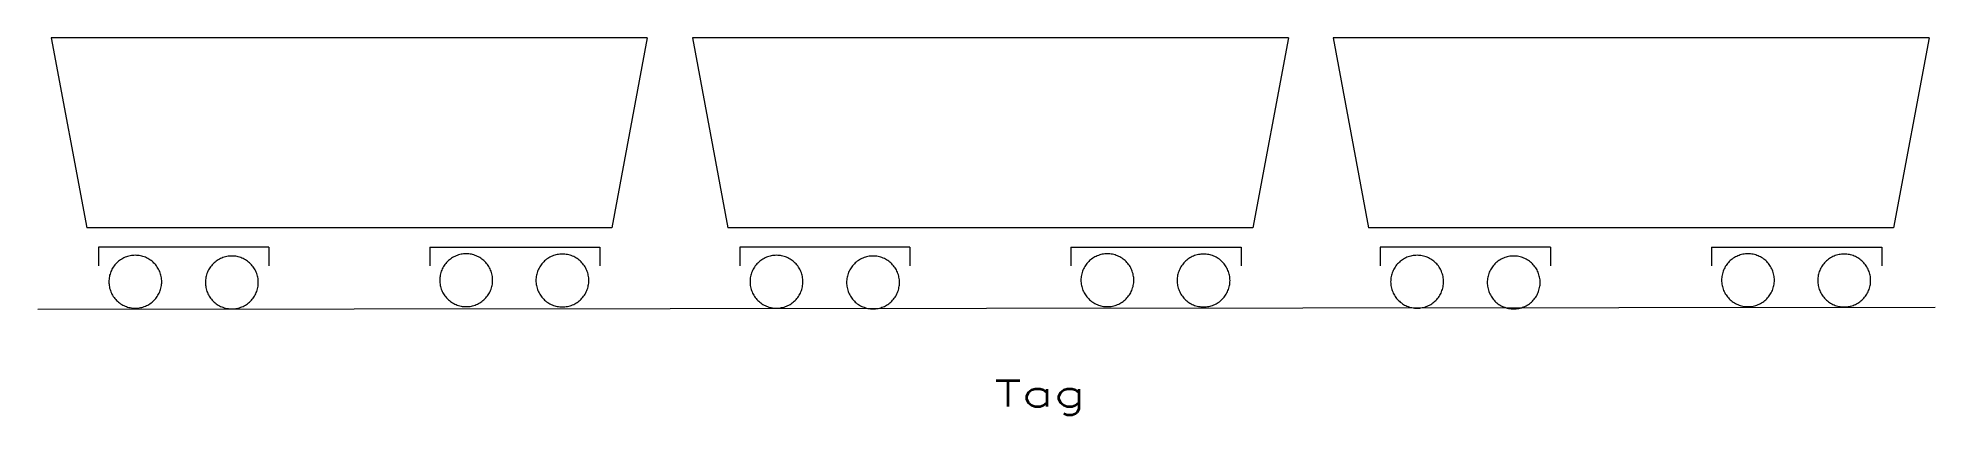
# Model space of a CAD drawing. Header units: inches. Extents: x -37.4 to 36.6, y -11.3 to 3.4.
import ezdxf
from ezdxf.enums import TextEntityAlignment as Align

# ---------------------------------------------------------------- set-up
doc = ezdxf.new("R2010")
doc.units = ezdxf.units.IN
doc.header["$MEASUREMENT"] = 0
doc.layers.get('0').update_dxf_attribs({"lineweight": 0})
doc.layers.add('LEVEL_1', color=7, linetype='Continuous', lineweight=0)
doc.styles.add('STANDARD1', font='TXT.SHX')

msp = doc.modelspace()

# ---------------------------------------------------------------- linework, layer by layer
at = {"layer": 'LEVEL_1', "color": 5, "linetype": 'Continuous', "true_color": 0x0000ff}
for p, q in [((-36.876, 3.417), (-35.494, -3.996)), ((-13.638, 3.417), (-36.876, 3.417)), ((-13.638, 3.417), (-15.02, -3.996)), ((-11.876, 3.417), (-10.494, -3.996)), ((11.362, 3.417), (-11.876, 3.417)), ((11.362, 3.417), (9.98, -3.996)), ((13.101, 3.417), (14.484, -3.996)), ((36.341, 3.417), (13.101, 3.417)), ((36.341, 3.417), (34.958, -3.996)), ((-15.02, -3.996), (-35.494, -3.996)), ((9.98, -3.996), (-10.494, -3.996)), ((34.958, -3.996), (14.484, -3.996)), ((-35.033, -4.745), (-35.033, -5.474)), ((-28.395, -4.745), (-35.033, -4.745)), ((-28.395, -4.745), (-28.395, -5.474)), ((-22.119, -4.745), (-22.119, -5.474)), ((-22.119, -4.745), (-15.481, -4.745)), ((-15.481, -4.745), (-15.481, -5.474)), ((-10.033, -4.745), (-10.033, -5.474)), ((-3.395, -4.745), (-10.033, -4.745)), ((-3.395, -4.745), (-3.395, -5.474)), ((2.881, -4.745), (2.881, -5.474)), ((2.881, -4.745), (9.519, -4.745)), ((9.519, -4.745), (9.519, -5.474)), ((14.945, -4.745), (14.945, -5.474)), ((21.583, -4.745), (14.945, -4.745)), ((21.583, -4.745), (21.583, -5.474)), ((27.86, -4.745), (27.86, -5.474)), ((27.86, -4.745), (34.497, -4.745)), ((34.497, -4.745), (34.497, -5.474))]:
    msp.add_line(p, q, dxfattribs=at)
at = {"layer": 'LEVEL_1', "color": 3, "linetype": 'Continuous', "true_color": 0x00ff00}
msp.add_line((36.574, -7.104), (-37.395, -7.172), dxfattribs=at)
at = {"layer": 'LEVEL_1', "color": 5, "linetype": 'Continuous', "true_color": 0x0000ff}
for points in [[(-32.568, -6.093, 0), (-32.57, -6.042, 0), (-32.573, -5.992, 0), (-32.58, -5.941, 0), (-32.588, -5.892, 0), (-32.6, -5.842, 0), (-32.613, -5.793, 0), (-32.629, -5.745, 0), (-32.647, -5.698, 0), (-32.668, -5.653, 0), (-32.69, -5.607, 0), (-32.715, -5.563, 0), (-32.742, -5.521, 0), (-32.772, -5.479, 0), (-32.803, -5.439, 0), (-32.836, -5.401, 0), (-32.871, -5.364, 0), (-32.907, -5.329, 0), (-32.945, -5.297, 0), (-32.985, -5.265, 0), (-33.027, -5.236, 0), (-33.069, -5.209, 0), (-33.113, -5.184, 0), (-33.159, -5.161, 0), (-33.204, -5.141, 0), (-33.252, -5.122, 0), (-33.3, -5.107, 0), (-33.348, -5.093, 0), (-33.398, -5.082, 0), (-33.448, -5.073, 0), (-33.498, -5.067, 0), (-33.548, -5.064, 0), (-33.599, -5.062, 0), (-33.65, -5.064, 0), (-33.7, -5.067, 0), (-33.75, -5.073, 0), (-33.8, -5.082, 0), (-33.849, -5.093, 0), (-33.898, -5.107, 0), (-33.946, -5.122, 0), (-33.993, -5.141, 0), (-34.04, -5.161, 0), (-34.085, -5.184, 0), (-34.129, -5.209, 0), (-34.172, -5.236, 0), (-34.213, -5.265, 0), (-34.253, -5.297, 0), (-34.292, -5.329, 0), (-34.328, -5.364, 0), (-34.363, -5.401, 0), (-34.396, -5.439, 0), (-34.427, -5.479, 0), (-34.456, -5.521, 0), (-34.483, -5.563, 0), (-34.508, -5.607, 0), (-34.531, -5.653, 0), (-34.552, -5.698, 0), (-34.569, -5.745, 0), (-34.585, -5.793, 0), (-34.599, -5.842, 0), (-34.61, -5.892, 0), (-34.619, -5.941, 0), (-34.624, -5.992, 0), (-34.628, -6.042, 0), (-34.63, -6.093, 0), (-34.628, -6.143, 0), (-34.624, -6.194, 0), (-34.619, -6.244, 0), (-34.61, -6.294, 0), (-34.599, -6.343, 0), (-34.585, -6.392, 0), (-34.569, -6.44, 0), (-34.552, -6.487, 0), (-34.531, -6.533, 0), (-34.508, -6.579, 0), (-34.483, -6.623, 0), (-34.456, -6.665, 0), (-34.427, -6.707, 0), (-34.396, -6.746, 0), (-34.363, -6.785, 0), (-34.328, -6.821, 0), (-34.292, -6.857, 0), (-34.253, -6.889, 0), (-34.213, -6.921, 0), (-34.172, -6.949, 0), (-34.129, -6.977, 0), (-34.085, -7.001, 0), (-34.04, -7.025, 0), (-33.993, -7.045, 0), (-33.946, -7.063, 0), (-33.898, -7.079, 0), (-33.849, -7.093, 0), (-33.8, -7.104, 0), (-33.75, -7.112, 0), (-33.7, -7.118, 0), (-33.65, -7.122, 0), (-33.599, -7.123, 0), (-33.548, -7.122, 0), (-33.498, -7.118, 0), (-33.448, -7.112, 0), (-33.398, -7.104, 0), (-33.348, -7.093, 0), (-33.3, -7.079, 0), (-33.252, -7.063, 0), (-33.204, -7.045, 0), (-33.159, -7.025, 0), (-33.113, -7.001, 0), (-33.069, -6.977, 0), (-33.027, -6.949, 0), (-32.985, -6.921, 0), (-32.945, -6.889, 0), (-32.907, -6.857, 0), (-32.871, -6.821, 0), (-32.836, -6.785, 0), (-32.803, -6.746, 0), (-32.772, -6.707, 0), (-32.742, -6.665, 0), (-32.715, -6.623, 0), (-32.69, -6.579, 0), (-32.668, -6.533, 0), (-32.647, -6.487, 0), (-32.629, -6.44, 0), (-32.613, -6.392, 0), (-32.6, -6.343, 0), (-32.588, -6.294, 0), (-32.58, -6.244, 0), (-32.573, -6.194, 0), (-32.57, -6.143, 0), (-32.568, -6.093, 0)], [(-30.864, -6.121, 0), (-30.863, -6.171, 0), (-30.859, -6.221, 0), (-30.852, -6.272, 0), (-30.844, -6.321, 0), (-30.833, -6.371, 0), (-30.82, -6.42, 0), (-30.804, -6.468, 0), (-30.785, -6.515, 0), (-30.765, -6.561, 0), (-30.742, -6.606, 0), (-30.717, -6.65, 0), (-30.69, -6.693, 0), (-30.661, -6.734, 0), (-30.63, -6.774, 0), (-30.597, -6.813, 0), (-30.562, -6.849, 0), (-30.525, -6.885, 0), (-30.487, -6.917, 0), (-30.448, -6.949, 0), (-30.406, -6.977, 0), (-30.363, -7.005, 0), (-30.319, -7.029, 0), (-30.274, -7.053, 0), (-30.228, -7.073, 0), (-30.18, -7.091, 0), (-30.132, -7.107, 0), (-30.084, -7.121, 0), (-30.034, -7.131, 0), (-29.984, -7.14, 0), (-29.934, -7.146, 0), (-29.884, -7.15, 0), (-29.833, -7.151, 0), (-29.783, -7.15, 0), (-29.732, -7.146, 0), (-29.682, -7.14, 0), (-29.632, -7.131, 0), (-29.583, -7.121, 0), (-29.534, -7.107, 0), (-29.486, -7.091, 0), (-29.439, -7.073, 0), (-29.392, -7.053, 0), (-29.348, -7.029, 0), (-29.304, -7.005, 0), (-29.26, -6.977, 0), (-29.22, -6.949, 0), (-29.18, -6.917, 0), (-29.141, -6.885, 0), (-29.104, -6.849, 0), (-29.07, -6.813, 0), (-29.036, -6.774, 0), (-29.005, -6.734, 0), (-28.976, -6.693, 0), (-28.949, -6.65, 0), (-28.924, -6.606, 0), (-28.902, -6.561, 0), (-28.881, -6.515, 0), (-28.863, -6.468, 0), (-28.847, -6.42, 0), (-28.833, -6.371, 0), (-28.823, -6.321, 0), (-28.814, -6.272, 0), (-28.808, -6.221, 0), (-28.804, -6.171, 0), (-28.803, -6.121, 0), (-28.804, -6.07, 0), (-28.808, -6.02, 0), (-28.814, -5.969, 0), (-28.823, -5.92, 0), (-28.833, -5.87, 0), (-28.847, -5.821, 0), (-28.863, -5.773, 0), (-28.881, -5.726, 0), (-28.902, -5.68, 0), (-28.924, -5.635, 0), (-28.949, -5.591, 0), (-28.976, -5.548, 0), (-29.005, -5.507, 0), (-29.036, -5.467, 0), (-29.07, -5.429, 0), (-29.104, -5.392, 0), (-29.141, -5.357, 0), (-29.18, -5.324, 0), (-29.22, -5.293, 0), (-29.26, -5.264, 0), (-29.304, -5.237, 0), (-29.348, -5.212, 0), (-29.392, -5.189, 0), (-29.439, -5.169, 0), (-29.486, -5.15, 0), (-29.534, -5.134, 0), (-29.583, -5.121, 0), (-29.632, -5.11, 0), (-29.682, -5.101, 0), (-29.732, -5.095, 0), (-29.783, -5.092, 0), (-29.833, -5.09, 0), (-29.884, -5.092, 0), (-29.934, -5.095, 0), (-29.984, -5.101, 0), (-30.034, -5.11, 0), (-30.084, -5.121, 0), (-30.132, -5.134, 0), (-30.18, -5.15, 0), (-30.228, -5.169, 0), (-30.274, -5.189, 0), (-30.319, -5.212, 0), (-30.363, -5.237, 0), (-30.406, -5.264, 0), (-30.448, -5.293, 0), (-30.487, -5.324, 0), (-30.525, -5.357, 0), (-30.562, -5.392, 0), (-30.597, -5.429, 0), (-30.63, -5.467, 0), (-30.661, -5.507, 0), (-30.69, -5.548, 0), (-30.717, -5.591, 0), (-30.742, -5.635, 0), (-30.765, -5.68, 0), (-30.785, -5.726, 0), (-30.804, -5.773, 0), (-30.82, -5.821, 0), (-30.833, -5.87, 0), (-30.844, -5.92, 0), (-30.852, -5.969, 0), (-30.859, -6.02, 0), (-30.863, -6.07, 0), (-30.864, -6.121, 0)], [(-19.667, -6.034, 0), (-19.668, -5.984, 0), (-19.672, -5.933, 0), (-19.678, -5.883, 0), (-19.687, -5.833, 0), (-19.698, -5.784, 0), (-19.712, -5.735, 0), (-19.728, -5.687, 0), (-19.745, -5.64, 0), (-19.766, -5.594, 0), (-19.788, -5.549, 0), (-19.814, -5.505, 0), (-19.84, -5.462, 0), (-19.87, -5.421, 0), (-19.901, -5.381, 0), (-19.934, -5.342, 0), (-19.969, -5.305, 0), (-20.005, -5.271, 0), (-20.044, -5.238, 0), (-20.084, -5.207, 0), (-20.125, -5.177, 0), (-20.168, -5.15, 0), (-20.212, -5.125, 0), (-20.257, -5.103, 0), (-20.303, -5.082, 0), (-20.35, -5.065, 0), (-20.399, -5.049, 0), (-20.447, -5.035, 0), (-20.496, -5.024, 0), (-20.546, -5.015, 0), (-20.596, -5.009, 0), (-20.647, -5.005, 0), (-20.697, -5.004, 0), (-20.748, -5.005, 0), (-20.799, -5.009, 0), (-20.849, -5.015, 0), (-20.899, -5.024, 0), (-20.948, -5.035, 0), (-20.996, -5.049, 0), (-21.044, -5.065, 0), (-21.092, -5.082, 0), (-21.138, -5.103, 0), (-21.184, -5.125, 0), (-21.228, -5.15, 0), (-21.27, -5.177, 0), (-21.312, -5.207, 0), (-21.352, -5.238, 0), (-21.39, -5.271, 0), (-21.426, -5.305, 0), (-21.461, -5.342, 0), (-21.494, -5.381, 0), (-21.525, -5.421, 0), (-21.555, -5.462, 0), (-21.581, -5.505, 0), (-21.607, -5.549, 0), (-21.629, -5.594, 0), (-21.65, -5.64, 0), (-21.668, -5.687, 0), (-21.684, -5.735, 0), (-21.697, -5.784, 0), (-21.708, -5.833, 0), (-21.717, -5.883, 0), (-21.724, -5.933, 0), (-21.727, -5.984, 0), (-21.728, -6.034, 0), (-21.727, -6.085, 0), (-21.724, -6.136, 0), (-21.717, -6.185, 0), (-21.708, -6.236, 0), (-21.697, -6.285, 0), (-21.684, -6.333, 0), (-21.668, -6.381, 0), (-21.65, -6.429, 0), (-21.629, -6.475, 0), (-21.607, -6.521, 0), (-21.581, -6.565, 0), (-21.555, -6.607, 0), (-21.525, -6.649, 0), (-21.494, -6.688, 0), (-21.461, -6.726, 0), (-21.426, -6.763, 0), (-21.39, -6.798, 0), (-21.352, -6.831, 0), (-21.312, -6.862, 0), (-21.27, -6.891, 0), (-21.228, -6.918, 0), (-21.184, -6.943, 0), (-21.138, -6.966, 0), (-21.092, -6.986, 0), (-21.044, -7.005, 0), (-20.996, -7.021, 0), (-20.948, -7.034, 0), (-20.899, -7.045, 0), (-20.849, -7.053, 0), (-20.799, -7.06, 0), (-20.748, -7.064, 0), (-20.697, -7.065, 0), (-20.647, -7.064, 0), (-20.596, -7.06, 0), (-20.546, -7.053, 0), (-20.496, -7.045, 0), (-20.447, -7.034, 0), (-20.399, -7.021, 0), (-20.35, -7.005, 0), (-20.303, -6.986, 0), (-20.257, -6.966, 0), (-20.212, -6.943, 0), (-20.168, -6.918, 0), (-20.125, -6.891, 0), (-20.084, -6.862, 0), (-20.044, -6.831, 0), (-20.005, -6.798, 0), (-19.969, -6.763, 0), (-19.934, -6.726, 0), (-19.901, -6.688, 0), (-19.87, -6.649, 0), (-19.84, -6.607, 0), (-19.814, -6.565, 0), (-19.788, -6.521, 0), (-19.766, -6.475, 0), (-19.745, -6.429, 0), (-19.728, -6.381, 0), (-19.712, -6.333, 0), (-19.698, -6.285, 0), (-19.687, -6.236, 0), (-19.678, -6.185, 0), (-19.672, -6.136, 0), (-19.668, -6.085, 0), (-19.667, -6.034, 0)], [(-17.977, -6.044, 0), (-17.976, -6.094, 0), (-17.972, -6.145, 0), (-17.966, -6.195, 0), (-17.957, -6.245, 0), (-17.946, -6.294, 0), (-17.932, -6.343, 0), (-17.917, -6.391, 0), (-17.899, -6.438, 0), (-17.878, -6.485, 0), (-17.856, -6.529, 0), (-17.831, -6.574, 0), (-17.804, -6.617, 0), (-17.774, -6.658, 0), (-17.743, -6.697, 0), (-17.71, -6.736, 0), (-17.676, -6.773, 0), (-17.639, -6.808, 0), (-17.6, -6.841, 0), (-17.56, -6.872, 0), (-17.519, -6.901, 0), (-17.476, -6.928, 0), (-17.432, -6.953, 0), (-17.387, -6.976, 0), (-17.341, -6.996, 0), (-17.294, -7.014, 0), (-17.246, -7.03, 0), (-17.197, -7.044, 0), (-17.148, -7.055, 0), (-17.098, -7.063, 0), (-17.048, -7.069, 0), (-16.997, -7.073, 0), (-16.947, -7.074, 0), (-16.896, -7.073, 0), (-16.845, -7.069, 0), (-16.796, -7.063, 0), (-16.745, -7.055, 0), (-16.696, -7.044, 0), (-16.648, -7.03, 0), (-16.6, -7.014, 0), (-16.552, -6.996, 0), (-16.506, -6.976, 0), (-16.46, -6.953, 0), (-16.416, -6.928, 0), (-16.374, -6.901, 0), (-16.332, -6.872, 0), (-16.292, -6.841, 0), (-16.255, -6.808, 0), (-16.218, -6.773, 0), (-16.183, -6.736, 0), (-16.15, -6.697, 0), (-16.119, -6.658, 0), (-16.09, -6.617, 0), (-16.063, -6.574, 0), (-16.038, -6.529, 0), (-16.015, -6.485, 0), (-15.994, -6.438, 0), (-15.976, -6.391, 0), (-15.96, -6.343, 0), (-15.947, -6.294, 0), (-15.936, -6.245, 0), (-15.927, -6.195, 0), (-15.921, -6.145, 0), (-15.917, -6.094, 0), (-15.916, -6.044, 0), (-15.917, -5.993, 0), (-15.921, -5.943, 0), (-15.927, -5.893, 0), (-15.936, -5.843, 0), (-15.947, -5.793, 0), (-15.96, -5.745, 0), (-15.976, -5.697, 0), (-15.994, -5.649, 0), (-16.015, -5.604, 0), (-16.038, -5.558, 0), (-16.063, -5.514, 0), (-16.09, -5.472, 0), (-16.119, -5.43, 0), (-16.15, -5.39, 0), (-16.183, -5.352, 0), (-16.218, -5.315, 0), (-16.255, -5.281, 0), (-16.292, -5.248, 0), (-16.332, -5.217, 0), (-16.374, -5.187, 0), (-16.416, -5.16, 0), (-16.46, -5.135, 0), (-16.506, -5.113, 0), (-16.552, -5.092, 0), (-16.6, -5.073, 0), (-16.648, -5.058, 0), (-16.696, -5.045, 0), (-16.745, -5.033, 0), (-16.796, -5.025, 0), (-16.845, -5.018, 0), (-16.896, -5.015, 0), (-16.947, -5.013, 0), (-16.997, -5.015, 0), (-17.048, -5.018, 0), (-17.098, -5.025, 0), (-17.148, -5.033, 0), (-17.197, -5.045, 0), (-17.246, -5.058, 0), (-17.294, -5.073, 0), (-17.341, -5.092, 0), (-17.387, -5.113, 0), (-17.432, -5.135, 0), (-17.476, -5.16, 0), (-17.519, -5.187, 0), (-17.56, -5.217, 0), (-17.6, -5.248, 0), (-17.639, -5.281, 0), (-17.676, -5.315, 0), (-17.71, -5.352, 0), (-17.743, -5.39, 0), (-17.774, -5.43, 0), (-17.804, -5.472, 0), (-17.831, -5.514, 0), (-17.856, -5.558, 0), (-17.878, -5.604, 0), (-17.899, -5.649, 0), (-17.917, -5.697, 0), (-17.932, -5.745, 0), (-17.946, -5.793, 0), (-17.957, -5.843, 0), (-17.966, -5.893, 0), (-17.972, -5.943, 0), (-17.976, -5.993, 0), (-17.977, -6.044, 0)], [(-7.568, -6.093, 0), (-7.57, -6.042, 0), (-7.573, -5.992, 0), (-7.58, -5.941, 0), (-7.588, -5.892, 0), (-7.6, -5.842, 0), (-7.613, -5.793, 0), (-7.629, -5.745, 0), (-7.647, -5.698, 0), (-7.668, -5.653, 0), (-7.69, -5.607, 0), (-7.716, -5.563, 0), (-7.742, -5.521, 0), (-7.772, -5.479, 0), (-7.803, -5.439, 0), (-7.836, -5.401, 0), (-7.871, -5.364, 0), (-7.907, -5.329, 0), (-7.945, -5.297, 0), (-7.985, -5.265, 0), (-8.027, -5.236, 0), (-8.069, -5.209, 0), (-8.113, -5.184, 0), (-8.159, -5.161, 0), (-8.205, -5.141, 0), (-8.252, -5.122, 0), (-8.3, -5.107, 0), (-8.348, -5.093, 0), (-8.398, -5.082, 0), (-8.448, -5.073, 0), (-8.498, -5.067, 0), (-8.548, -5.064, 0), (-8.599, -5.062, 0), (-8.65, -5.064, 0), (-8.7, -5.067, 0), (-8.751, -5.073, 0), (-8.8, -5.082, 0), (-8.85, -5.093, 0), (-8.898, -5.107, 0), (-8.946, -5.122, 0), (-8.993, -5.141, 0), (-9.04, -5.161, 0), (-9.085, -5.184, 0), (-9.129, -5.209, 0), (-9.172, -5.236, 0), (-9.213, -5.265, 0), (-9.253, -5.297, 0), (-9.292, -5.329, 0), (-9.328, -5.364, 0), (-9.363, -5.401, 0), (-9.396, -5.439, 0), (-9.427, -5.479, 0), (-9.456, -5.521, 0), (-9.483, -5.563, 0), (-9.508, -5.607, 0), (-9.531, -5.653, 0), (-9.552, -5.698, 0), (-9.569, -5.745, 0), (-9.585, -5.793, 0), (-9.599, -5.842, 0), (-9.61, -5.892, 0), (-9.619, -5.941, 0), (-9.625, -5.992, 0), (-9.628, -6.042, 0), (-9.63, -6.093, 0), (-9.628, -6.143, 0), (-9.625, -6.194, 0), (-9.619, -6.244, 0), (-9.61, -6.294, 0), (-9.599, -6.343, 0), (-9.585, -6.392, 0), (-9.569, -6.44, 0), (-9.552, -6.487, 0), (-9.531, -6.533, 0), (-9.508, -6.579, 0), (-9.483, -6.623, 0), (-9.456, -6.665, 0), (-9.427, -6.707, 0), (-9.396, -6.746, 0), (-9.363, -6.785, 0), (-9.328, -6.821, 0), (-9.292, -6.857, 0), (-9.253, -6.889, 0), (-9.213, -6.921, 0), (-9.172, -6.949, 0), (-9.129, -6.977, 0), (-9.085, -7.001, 0), (-9.04, -7.025, 0), (-8.993, -7.045, 0), (-8.946, -7.063, 0), (-8.898, -7.079, 0), (-8.85, -7.093, 0), (-8.8, -7.104, 0), (-8.751, -7.112, 0), (-8.7, -7.118, 0), (-8.65, -7.122, 0), (-8.599, -7.123, 0), (-8.548, -7.122, 0), (-8.498, -7.118, 0), (-8.448, -7.112, 0), (-8.398, -7.104, 0), (-8.348, -7.093, 0), (-8.3, -7.079, 0), (-8.252, -7.063, 0), (-8.205, -7.045, 0), (-8.159, -7.025, 0), (-8.113, -7.001, 0), (-8.069, -6.977, 0), (-8.027, -6.949, 0), (-7.985, -6.921, 0), (-7.945, -6.889, 0), (-7.907, -6.857, 0), (-7.871, -6.821, 0), (-7.836, -6.785, 0), (-7.803, -6.746, 0), (-7.772, -6.707, 0), (-7.742, -6.665, 0), (-7.716, -6.623, 0), (-7.69, -6.579, 0), (-7.668, -6.533, 0), (-7.647, -6.487, 0), (-7.629, -6.44, 0), (-7.613, -6.392, 0), (-7.6, -6.343, 0), (-7.588, -6.294, 0), (-7.58, -6.244, 0), (-7.573, -6.194, 0), (-7.57, -6.143, 0), (-7.568, -6.093, 0)], [(-5.864, -6.121, 0), (-5.863, -6.171, 0), (-5.859, -6.221, 0), (-5.852, -6.272, 0), (-5.844, -6.321, 0), (-5.833, -6.371, 0), (-5.82, -6.42, 0), (-5.804, -6.468, 0), (-5.785, -6.515, 0), (-5.765, -6.561, 0), (-5.742, -6.606, 0), (-5.717, -6.65, 0), (-5.69, -6.693, 0), (-5.661, -6.734, 0), (-5.63, -6.774, 0), (-5.597, -6.813, 0), (-5.562, -6.849, 0), (-5.525, -6.885, 0), (-5.487, -6.917, 0), (-5.448, -6.949, 0), (-5.406, -6.977, 0), (-5.363, -7.005, 0), (-5.319, -7.029, 0), (-5.274, -7.053, 0), (-5.228, -7.073, 0), (-5.18, -7.091, 0), (-5.132, -7.107, 0), (-5.084, -7.121, 0), (-5.034, -7.131, 0), (-4.984, -7.14, 0), (-4.934, -7.146, 0), (-4.884, -7.15, 0), (-4.833, -7.151, 0), (-4.783, -7.15, 0), (-4.732, -7.146, 0), (-4.682, -7.14, 0), (-4.632, -7.131, 0), (-4.583, -7.121, 0), (-4.534, -7.107, 0), (-4.486, -7.091, 0), (-4.439, -7.073, 0), (-4.392, -7.053, 0), (-4.348, -7.029, 0), (-4.304, -7.005, 0), (-4.26, -6.977, 0), (-4.22, -6.949, 0), (-4.18, -6.917, 0), (-4.141, -6.885, 0), (-4.104, -6.849, 0), (-4.07, -6.813, 0), (-4.036, -6.774, 0), (-4.005, -6.734, 0), (-3.976, -6.693, 0), (-3.949, -6.65, 0), (-3.924, -6.606, 0), (-3.902, -6.561, 0), (-3.881, -6.515, 0), (-3.863, -6.468, 0), (-3.847, -6.42, 0), (-3.834, -6.371, 0), (-3.823, -6.321, 0), (-3.814, -6.272, 0), (-3.808, -6.221, 0), (-3.804, -6.171, 0), (-3.803, -6.121, 0), (-3.804, -6.07, 0), (-3.808, -6.02, 0), (-3.814, -5.969, 0), (-3.823, -5.92, 0), (-3.834, -5.87, 0), (-3.847, -5.821, 0), (-3.863, -5.773, 0), (-3.881, -5.726, 0), (-3.902, -5.68, 0), (-3.924, -5.635, 0), (-3.949, -5.591, 0), (-3.976, -5.548, 0), (-4.005, -5.507, 0), (-4.036, -5.467, 0), (-4.07, -5.429, 0), (-4.104, -5.392, 0), (-4.141, -5.357, 0), (-4.18, -5.324, 0), (-4.22, -5.293, 0), (-4.26, -5.264, 0), (-4.304, -5.237, 0), (-4.348, -5.212, 0), (-4.392, -5.189, 0), (-4.439, -5.169, 0), (-4.486, -5.15, 0), (-4.534, -5.134, 0), (-4.583, -5.121, 0), (-4.632, -5.11, 0), (-4.682, -5.101, 0), (-4.732, -5.095, 0), (-4.783, -5.092, 0), (-4.833, -5.09, 0), (-4.884, -5.092, 0), (-4.934, -5.095, 0), (-4.984, -5.101, 0), (-5.034, -5.11, 0), (-5.084, -5.121, 0), (-5.132, -5.134, 0), (-5.18, -5.15, 0), (-5.228, -5.169, 0), (-5.274, -5.189, 0), (-5.319, -5.212, 0), (-5.363, -5.237, 0), (-5.406, -5.264, 0), (-5.448, -5.293, 0), (-5.487, -5.324, 0), (-5.525, -5.357, 0), (-5.562, -5.392, 0), (-5.597, -5.429, 0), (-5.63, -5.467, 0), (-5.661, -5.507, 0), (-5.69, -5.548, 0), (-5.717, -5.591, 0), (-5.742, -5.635, 0), (-5.765, -5.68, 0), (-5.785, -5.726, 0), (-5.804, -5.773, 0), (-5.82, -5.821, 0), (-5.833, -5.87, 0), (-5.844, -5.92, 0), (-5.852, -5.969, 0), (-5.859, -6.02, 0), (-5.863, -6.07, 0), (-5.864, -6.121, 0)], [(5.333, -6.034, 0), (5.332, -5.984, 0), (5.328, -5.933, 0), (5.322, -5.883, 0), (5.313, -5.833, 0), (5.302, -5.784, 0), (5.288, -5.735, 0), (5.272, -5.687, 0), (5.255, -5.64, 0), (5.234, -5.594, 0), (5.212, -5.549, 0), (5.186, -5.505, 0), (5.16, -5.462, 0), (5.13, -5.421, 0), (5.099, -5.381, 0), (5.066, -5.342, 0), (5.031, -5.305, 0), (4.995, -5.271, 0), (4.956, -5.238, 0), (4.916, -5.207, 0), (4.875, -5.177, 0), (4.832, -5.15, 0), (4.788, -5.125, 0), (4.743, -5.103, 0), (4.696, -5.082, 0), (4.649, -5.065, 0), (4.601, -5.049, 0), (4.553, -5.035, 0), (4.504, -5.024, 0), (4.454, -5.015, 0), (4.404, -5.009, 0), (4.353, -5.005, 0), (4.302, -5.004, 0), (4.252, -5.005, 0), (4.201, -5.009, 0), (4.151, -5.015, 0), (4.101, -5.024, 0), (4.052, -5.035, 0), (4.004, -5.049, 0), (3.955, -5.065, 0), (3.908, -5.082, 0), (3.862, -5.103, 0), (3.816, -5.125, 0), (3.772, -5.15, 0), (3.73, -5.177, 0), (3.688, -5.207, 0), (3.648, -5.238, 0), (3.61, -5.271, 0), (3.574, -5.305, 0), (3.539, -5.342, 0), (3.506, -5.381, 0), (3.475, -5.421, 0), (3.445, -5.462, 0), (3.419, -5.505, 0), (3.393, -5.549, 0), (3.371, -5.594, 0), (3.35, -5.64, 0), (3.332, -5.687, 0), (3.316, -5.735, 0), (3.303, -5.784, 0), (3.292, -5.833, 0), (3.283, -5.883, 0), (3.276, -5.933, 0), (3.273, -5.984, 0), (3.272, -6.034, 0), (3.273, -6.085, 0), (3.276, -6.136, 0), (3.283, -6.185, 0), (3.292, -6.236, 0), (3.303, -6.285, 0), (3.316, -6.333, 0), (3.332, -6.381, 0), (3.35, -6.429, 0), (3.371, -6.475, 0), (3.393, -6.521, 0), (3.419, -6.565, 0), (3.445, -6.607, 0), (3.475, -6.649, 0), (3.506, -6.688, 0), (3.539, -6.726, 0), (3.574, -6.763, 0), (3.61, -6.798, 0), (3.648, -6.831, 0), (3.688, -6.862, 0), (3.73, -6.891, 0), (3.772, -6.918, 0), (3.816, -6.943, 0), (3.862, -6.966, 0), (3.908, -6.986, 0), (3.955, -7.005, 0), (4.004, -7.021, 0), (4.052, -7.034, 0), (4.101, -7.045, 0), (4.151, -7.053, 0), (4.201, -7.06, 0), (4.252, -7.064, 0), (4.302, -7.065, 0), (4.353, -7.064, 0), (4.404, -7.06, 0), (4.454, -7.053, 0), (4.504, -7.045, 0), (4.553, -7.034, 0), (4.601, -7.021, 0), (4.649, -7.005, 0), (4.696, -6.986, 0), (4.743, -6.966, 0), (4.788, -6.943, 0), (4.832, -6.918, 0), (4.875, -6.891, 0), (4.916, -6.862, 0), (4.956, -6.831, 0), (4.995, -6.798, 0), (5.031, -6.763, 0), (5.066, -6.726, 0), (5.099, -6.688, 0), (5.13, -6.649, 0), (5.16, -6.607, 0), (5.186, -6.565, 0), (5.212, -6.521, 0), (5.234, -6.475, 0), (5.255, -6.429, 0), (5.272, -6.381, 0), (5.288, -6.333, 0), (5.302, -6.285, 0), (5.313, -6.236, 0), (5.322, -6.185, 0), (5.328, -6.136, 0), (5.332, -6.085, 0), (5.333, -6.034, 0)], [(7.023, -6.044, 0), (7.024, -6.094, 0), (7.028, -6.145, 0), (7.034, -6.195, 0), (7.043, -6.245, 0), (7.054, -6.294, 0), (7.068, -6.343, 0), (7.083, -6.391, 0), (7.101, -6.438, 0), (7.122, -6.485, 0), (7.144, -6.529, 0), (7.169, -6.574, 0), (7.196, -6.617, 0), (7.226, -6.658, 0), (7.256, -6.697, 0), (7.29, -6.736, 0), (7.324, -6.773, 0), (7.361, -6.808, 0), (7.4, -6.841, 0), (7.44, -6.872, 0), (7.481, -6.901, 0), (7.524, -6.928, 0), (7.568, -6.953, 0), (7.613, -6.976, 0), (7.659, -6.996, 0), (7.706, -7.014, 0), (7.754, -7.03, 0), (7.803, -7.044, 0), (7.852, -7.055, 0), (7.902, -7.063, 0), (7.952, -7.069, 0), (8.003, -7.073, 0), (8.053, -7.074, 0), (8.104, -7.073, 0), (8.155, -7.069, 0), (8.204, -7.063, 0), (8.255, -7.055, 0), (8.304, -7.044, 0), (8.352, -7.03, 0), (8.4, -7.014, 0), (8.448, -6.996, 0), (8.494, -6.976, 0), (8.54, -6.953, 0), (8.584, -6.928, 0), (8.626, -6.901, 0), (8.668, -6.872, 0), (8.708, -6.841, 0), (8.745, -6.808, 0), (8.782, -6.773, 0), (8.817, -6.736, 0), (8.85, -6.697, 0), (8.881, -6.658, 0), (8.91, -6.617, 0), (8.937, -6.574, 0), (8.962, -6.529, 0), (8.985, -6.485, 0), (9.005, -6.438, 0), (9.024, -6.391, 0), (9.04, -6.343, 0), (9.053, -6.294, 0), (9.064, -6.245, 0), (9.073, -6.195, 0), (9.079, -6.145, 0), (9.083, -6.094, 0), (9.084, -6.044, 0), (9.083, -5.993, 0), (9.079, -5.943, 0), (9.073, -5.893, 0), (9.064, -5.843, 0), (9.053, -5.793, 0), (9.04, -5.745, 0), (9.024, -5.697, 0), (9.005, -5.649, 0), (8.985, -5.604, 0), (8.962, -5.558, 0), (8.937, -5.514, 0), (8.91, -5.472, 0), (8.881, -5.43, 0), (8.85, -5.39, 0), (8.817, -5.352, 0), (8.782, -5.315, 0), (8.745, -5.281, 0), (8.708, -5.248, 0), (8.668, -5.217, 0), (8.626, -5.187, 0), (8.584, -5.16, 0), (8.54, -5.135, 0), (8.494, -5.113, 0), (8.448, -5.092, 0), (8.4, -5.073, 0), (8.352, -5.058, 0), (8.304, -5.045, 0), (8.255, -5.033, 0), (8.204, -5.025, 0), (8.155, -5.018, 0), (8.104, -5.015, 0), (8.053, -5.013, 0), (8.003, -5.015, 0), (7.952, -5.018, 0), (7.902, -5.025, 0), (7.852, -5.033, 0), (7.803, -5.045, 0), (7.754, -5.058, 0), (7.706, -5.073, 0), (7.659, -5.092, 0), (7.613, -5.113, 0), (7.568, -5.135, 0), (7.524, -5.16, 0), (7.481, -5.187, 0), (7.44, -5.217, 0), (7.4, -5.248, 0), (7.361, -5.281, 0), (7.324, -5.315, 0), (7.29, -5.352, 0), (7.256, -5.39, 0), (7.226, -5.43, 0), (7.196, -5.472, 0), (7.169, -5.514, 0), (7.144, -5.558, 0), (7.122, -5.604, 0), (7.101, -5.649, 0), (7.083, -5.697, 0), (7.068, -5.745, 0), (7.054, -5.793, 0), (7.043, -5.843, 0), (7.034, -5.893, 0), (7.028, -5.943, 0), (7.024, -5.993, 0), (7.023, -6.044, 0)], [(17.41, -6.093, 0), (17.408, -6.042, 0), (17.404, -5.992, 0), (17.399, -5.941, 0), (17.39, -5.892, 0), (17.379, -5.842, 0), (17.365, -5.793, 0), (17.349, -5.745, 0), (17.331, -5.698, 0), (17.311, -5.653, 0), (17.288, -5.607, 0), (17.263, -5.563, 0), (17.236, -5.521, 0), (17.207, -5.479, 0), (17.176, -5.439, 0), (17.143, -5.401, 0), (17.108, -5.364, 0), (17.071, -5.329, 0), (17.033, -5.297, 0), (16.993, -5.265, 0), (16.952, -5.236, 0), (16.909, -5.209, 0), (16.865, -5.184, 0), (16.82, -5.161, 0), (16.773, -5.141, 0), (16.726, -5.122, 0), (16.678, -5.107, 0), (16.629, -5.093, 0), (16.58, -5.082, 0), (16.53, -5.073, 0), (16.48, -5.067, 0), (16.429, -5.064, 0), (16.379, -5.062, 0), (16.328, -5.064, 0), (16.278, -5.067, 0), (16.228, -5.073, 0), (16.178, -5.082, 0), (16.128, -5.093, 0), (16.08, -5.107, 0), (16.032, -5.122, 0), (15.984, -5.141, 0), (15.938, -5.161, 0), (15.893, -5.184, 0), (15.849, -5.209, 0), (15.807, -5.236, 0), (15.765, -5.265, 0), (15.725, -5.297, 0), (15.687, -5.329, 0), (15.65, -5.364, 0), (15.616, -5.401, 0), (15.582, -5.439, 0), (15.552, -5.479, 0), (15.522, -5.521, 0), (15.495, -5.563, 0), (15.47, -5.607, 0), (15.448, -5.653, 0), (15.427, -5.698, 0), (15.408, -5.745, 0), (15.393, -5.793, 0), (15.38, -5.842, 0), (15.368, -5.892, 0), (15.36, -5.941, 0), (15.353, -5.992, 0), (15.35, -6.042, 0), (15.348, -6.093, 0), (15.35, -6.143, 0), (15.353, -6.194, 0), (15.36, -6.244, 0), (15.368, -6.294, 0), (15.38, -6.343, 0), (15.393, -6.392, 0), (15.408, -6.44, 0), (15.427, -6.487, 0), (15.448, -6.533, 0), (15.47, -6.579, 0), (15.495, -6.623, 0), (15.522, -6.665, 0), (15.552, -6.707, 0), (15.582, -6.746, 0), (15.616, -6.785, 0), (15.65, -6.821, 0), (15.687, -6.857, 0), (15.725, -6.889, 0), (15.765, -6.921, 0), (15.807, -6.949, 0), (15.849, -6.977, 0), (15.893, -7.001, 0), (15.938, -7.025, 0), (15.984, -7.045, 0), (16.032, -7.063, 0), (16.08, -7.079, 0), (16.128, -7.093, 0), (16.178, -7.104, 0), (16.228, -7.112, 0), (16.278, -7.118, 0), (16.328, -7.122, 0), (16.379, -7.123, 0), (16.429, -7.122, 0), (16.48, -7.118, 0), (16.53, -7.112, 0), (16.58, -7.104, 0), (16.629, -7.093, 0), (16.678, -7.079, 0), (16.726, -7.063, 0), (16.773, -7.045, 0), (16.82, -7.025, 0), (16.865, -7.001, 0), (16.909, -6.977, 0), (16.952, -6.949, 0), (16.993, -6.921, 0), (17.033, -6.889, 0), (17.071, -6.857, 0), (17.108, -6.821, 0), (17.143, -6.785, 0), (17.176, -6.746, 0), (17.207, -6.707, 0), (17.236, -6.665, 0), (17.263, -6.623, 0), (17.288, -6.579, 0), (17.311, -6.533, 0), (17.331, -6.487, 0), (17.349, -6.44, 0), (17.365, -6.392, 0), (17.379, -6.343, 0), (17.39, -6.294, 0), (17.399, -6.244, 0), (17.404, -6.194, 0), (17.408, -6.143, 0), (17.41, -6.093, 0)], [(19.114, -6.121, 0), (19.116, -6.171, 0), (19.12, -6.221, 0), (19.125, -6.272, 0), (19.134, -6.321, 0), (19.145, -6.371, 0), (19.159, -6.42, 0), (19.175, -6.468, 0), (19.192, -6.515, 0), (19.213, -6.561, 0), (19.236, -6.606, 0), (19.261, -6.65, 0), (19.288, -6.693, 0), (19.317, -6.734, 0), (19.348, -6.774, 0), (19.381, -6.813, 0), (19.416, -6.849, 0), (19.452, -6.885, 0), (19.491, -6.917, 0), (19.531, -6.949, 0), (19.572, -6.977, 0), (19.615, -7.005, 0), (19.659, -7.029, 0), (19.704, -7.053, 0), (19.751, -7.073, 0), (19.798, -7.091, 0), (19.846, -7.107, 0), (19.895, -7.121, 0), (19.944, -7.131, 0), (19.994, -7.14, 0), (20.044, -7.146, 0), (20.094, -7.15, 0), (20.145, -7.151, 0), (20.196, -7.15, 0), (20.246, -7.146, 0), (20.296, -7.14, 0), (20.346, -7.131, 0), (20.396, -7.121, 0), (20.444, -7.107, 0), (20.492, -7.091, 0), (20.54, -7.073, 0), (20.585, -7.053, 0), (20.631, -7.029, 0), (20.675, -7.005, 0), (20.717, -6.977, 0), (20.759, -6.949, 0), (20.799, -6.917, 0), (20.837, -6.885, 0), (20.874, -6.849, 0), (20.908, -6.813, 0), (20.941, -6.774, 0), (20.972, -6.734, 0), (21.002, -6.693, 0), (21.029, -6.65, 0), (21.054, -6.606, 0), (21.076, -6.561, 0), (21.097, -6.515, 0), (21.116, -6.468, 0), (21.131, -6.42, 0), (21.144, -6.371, 0), (21.156, -6.321, 0), (21.164, -6.272, 0), (21.171, -6.221, 0), (21.174, -6.171, 0), (21.176, -6.121, 0), (21.174, -6.07, 0), (21.171, -6.02, 0), (21.164, -5.969, 0), (21.156, -5.92, 0), (21.144, -5.87, 0), (21.131, -5.821, 0), (21.116, -5.773, 0), (21.097, -5.726, 0), (21.076, -5.68, 0), (21.054, -5.635, 0), (21.029, -5.591, 0), (21.002, -5.548, 0), (20.972, -5.507, 0), (20.941, -5.467, 0), (20.908, -5.429, 0), (20.874, -5.392, 0), (20.837, -5.357, 0), (20.799, -5.324, 0), (20.759, -5.293, 0), (20.717, -5.264, 0), (20.675, -5.237, 0), (20.631, -5.212, 0), (20.585, -5.189, 0), (20.54, -5.169, 0), (20.492, -5.15, 0), (20.444, -5.134, 0), (20.396, -5.121, 0), (20.346, -5.11, 0), (20.296, -5.101, 0), (20.246, -5.095, 0), (20.196, -5.092, 0), (20.145, -5.09, 0), (20.094, -5.092, 0), (20.044, -5.095, 0), (19.994, -5.101, 0), (19.944, -5.11, 0), (19.895, -5.121, 0), (19.846, -5.134, 0), (19.798, -5.15, 0), (19.751, -5.169, 0), (19.704, -5.189, 0), (19.659, -5.212, 0), (19.615, -5.237, 0), (19.572, -5.264, 0), (19.531, -5.293, 0), (19.491, -5.324, 0), (19.452, -5.357, 0), (19.416, -5.392, 0), (19.381, -5.429, 0), (19.348, -5.467, 0), (19.317, -5.507, 0), (19.288, -5.548, 0), (19.261, -5.591, 0), (19.236, -5.635, 0), (19.213, -5.68, 0), (19.192, -5.726, 0), (19.175, -5.773, 0), (19.159, -5.821, 0), (19.145, -5.87, 0), (19.134, -5.92, 0), (19.125, -5.969, 0), (19.12, -6.02, 0), (19.116, -6.07, 0), (19.114, -6.121, 0)], [(30.311, -6.034, 0), (30.31, -5.984, 0), (30.306, -5.933, 0), (30.3, -5.883, 0), (30.292, -5.833, 0), (30.28, -5.784, 0), (30.267, -5.735, 0), (30.251, -5.687, 0), (30.232, -5.64, 0), (30.212, -5.594, 0), (30.189, -5.549, 0), (30.164, -5.505, 0), (30.137, -5.462, 0), (30.108, -5.421, 0), (30.077, -5.381, 0), (30.044, -5.342, 0), (30.009, -5.305, 0), (29.972, -5.271, 0), (29.935, -5.238, 0), (29.895, -5.207, 0), (29.853, -5.177, 0), (29.811, -5.15, 0), (29.767, -5.125, 0), (29.721, -5.103, 0), (29.675, -5.082, 0), (29.628, -5.065, 0), (29.58, -5.049, 0), (29.531, -5.035, 0), (29.482, -5.024, 0), (29.432, -5.015, 0), (29.382, -5.009, 0), (29.331, -5.005, 0), (29.28, -5.004, 0), (29.23, -5.005, 0), (29.18, -5.009, 0), (29.129, -5.015, 0), (29.08, -5.024, 0), (29.03, -5.035, 0), (28.981, -5.049, 0), (28.933, -5.065, 0), (28.886, -5.082, 0), (28.84, -5.103, 0), (28.795, -5.125, 0), (28.751, -5.15, 0), (28.708, -5.177, 0), (28.667, -5.207, 0), (28.627, -5.238, 0), (28.588, -5.271, 0), (28.552, -5.305, 0), (28.517, -5.342, 0), (28.484, -5.381, 0), (28.453, -5.421, 0), (28.424, -5.462, 0), (28.396, -5.505, 0), (28.372, -5.549, 0), (28.349, -5.594, 0), (28.328, -5.64, 0), (28.31, -5.687, 0), (28.294, -5.735, 0), (28.281, -5.784, 0), (28.27, -5.833, 0), (28.261, -5.883, 0), (28.255, -5.933, 0), (28.252, -5.984, 0), (28.25, -6.034, 0), (28.252, -6.085, 0), (28.255, -6.136, 0), (28.261, -6.185, 0), (28.27, -6.236, 0), (28.281, -6.285, 0), (28.294, -6.333, 0), (28.31, -6.381, 0), (28.328, -6.429, 0), (28.349, -6.475, 0), (28.372, -6.521, 0), (28.396, -6.565, 0), (28.424, -6.607, 0), (28.453, -6.649, 0), (28.484, -6.688, 0), (28.517, -6.726, 0), (28.552, -6.763, 0), (28.588, -6.798, 0), (28.627, -6.831, 0), (28.667, -6.862, 0), (28.708, -6.891, 0), (28.751, -6.918, 0), (28.795, -6.943, 0), (28.84, -6.966, 0), (28.886, -6.986, 0), (28.933, -7.005, 0), (28.981, -7.021, 0), (29.03, -7.034, 0), (29.08, -7.045, 0), (29.129, -7.053, 0), (29.18, -7.06, 0), (29.23, -7.064, 0), (29.28, -7.065, 0), (29.331, -7.064, 0), (29.382, -7.06, 0), (29.432, -7.053, 0), (29.482, -7.045, 0), (29.531, -7.034, 0), (29.58, -7.021, 0), (29.628, -7.005, 0), (29.675, -6.986, 0), (29.721, -6.966, 0), (29.767, -6.943, 0), (29.811, -6.918, 0), (29.853, -6.891, 0), (29.895, -6.862, 0), (29.935, -6.831, 0), (29.972, -6.798, 0), (30.009, -6.763, 0), (30.044, -6.726, 0), (30.077, -6.688, 0), (30.108, -6.649, 0), (30.137, -6.607, 0), (30.164, -6.565, 0), (30.189, -6.521, 0), (30.212, -6.475, 0), (30.232, -6.429, 0), (30.251, -6.381, 0), (30.267, -6.333, 0), (30.28, -6.285, 0), (30.292, -6.236, 0), (30.3, -6.185, 0), (30.306, -6.136, 0), (30.31, -6.085, 0), (30.311, -6.034, 0)], [(32.001, -6.044, 0), (32.002, -6.094, 0), (32.006, -6.145, 0), (32.012, -6.195, 0), (32.021, -6.245, 0), (32.032, -6.294, 0), (32.045, -6.343, 0), (32.061, -6.391, 0), (32.08, -6.438, 0), (32.1, -6.485, 0), (32.123, -6.529, 0), (32.148, -6.574, 0), (32.175, -6.617, 0), (32.204, -6.658, 0), (32.235, -6.697, 0), (32.268, -6.736, 0), (32.303, -6.773, 0), (32.34, -6.808, 0), (32.378, -6.841, 0), (32.418, -6.872, 0), (32.459, -6.901, 0), (32.502, -6.928, 0), (32.546, -6.953, 0), (32.591, -6.976, 0), (32.637, -6.996, 0), (32.684, -7.014, 0), (32.732, -7.03, 0), (32.781, -7.044, 0), (32.831, -7.055, 0), (32.88, -7.063, 0), (32.931, -7.069, 0), (32.981, -7.073, 0), (33.032, -7.074, 0), (33.082, -7.073, 0), (33.132, -7.069, 0), (33.183, -7.063, 0), (33.232, -7.055, 0), (33.282, -7.044, 0), (33.331, -7.03, 0), (33.379, -7.014, 0), (33.426, -6.996, 0), (33.472, -6.976, 0), (33.517, -6.953, 0), (33.561, -6.928, 0), (33.604, -6.901, 0), (33.645, -6.872, 0), (33.685, -6.841, 0), (33.724, -6.808, 0), (33.76, -6.773, 0), (33.796, -6.736, 0), (33.828, -6.697, 0), (33.86, -6.658, 0), (33.888, -6.617, 0), (33.916, -6.574, 0), (33.94, -6.529, 0), (33.964, -6.485, 0), (33.984, -6.438, 0), (34.002, -6.391, 0), (34.018, -6.343, 0), (34.032, -6.294, 0), (34.043, -6.245, 0), (34.051, -6.195, 0), (34.057, -6.145, 0), (34.061, -6.094, 0), (34.062, -6.044, 0), (34.061, -5.993, 0), (34.057, -5.943, 0), (34.051, -5.893, 0), (34.043, -5.843, 0), (34.032, -5.793, 0), (34.018, -5.745, 0), (34.002, -5.697, 0), (33.984, -5.649, 0), (33.964, -5.604, 0), (33.94, -5.558, 0), (33.916, -5.514, 0), (33.888, -5.472, 0), (33.86, -5.43, 0), (33.828, -5.39, 0), (33.796, -5.352, 0), (33.76, -5.315, 0), (33.724, -5.281, 0), (33.685, -5.248, 0), (33.645, -5.217, 0), (33.604, -5.187, 0), (33.561, -5.16, 0), (33.517, -5.135, 0), (33.472, -5.113, 0), (33.426, -5.092, 0), (33.379, -5.073, 0), (33.331, -5.058, 0), (33.282, -5.045, 0), (33.232, -5.033, 0), (33.183, -5.025, 0), (33.132, -5.018, 0), (33.082, -5.015, 0), (33.032, -5.013, 0), (32.981, -5.015, 0), (32.931, -5.018, 0), (32.88, -5.025, 0), (32.831, -5.033, 0), (32.781, -5.045, 0), (32.732, -5.058, 0), (32.684, -5.073, 0), (32.637, -5.092, 0), (32.591, -5.113, 0), (32.546, -5.135, 0), (32.502, -5.16, 0), (32.459, -5.187, 0), (32.418, -5.217, 0), (32.378, -5.248, 0), (32.34, -5.281, 0), (32.303, -5.315, 0), (32.268, -5.352, 0), (32.235, -5.39, 0), (32.204, -5.43, 0), (32.175, -5.472, 0), (32.148, -5.514, 0), (32.123, -5.558, 0), (32.1, -5.604, 0), (32.08, -5.649, 0), (32.061, -5.697, 0), (32.045, -5.745, 0), (32.032, -5.793, 0), (32.021, -5.843, 0), (32.012, -5.893, 0), (32.006, -5.943, 0), (32.002, -5.993, 0), (32.001, -6.044, 0)]]:
    msp.add_polyline3d(points, dxfattribs=at)

# ---------------------------------------------------------------- texts
at = {"color": 7, "linetype": 'Continuous', "style": 'STANDARD1', "width": 1.361111}
msp.add_text('Tag', height=1.016, dxfattribs=at).set_placement((-0.099, -10.955), (3.457, -10.955), align=Align.FIT)

doc.saveas('drawing.dxf')
